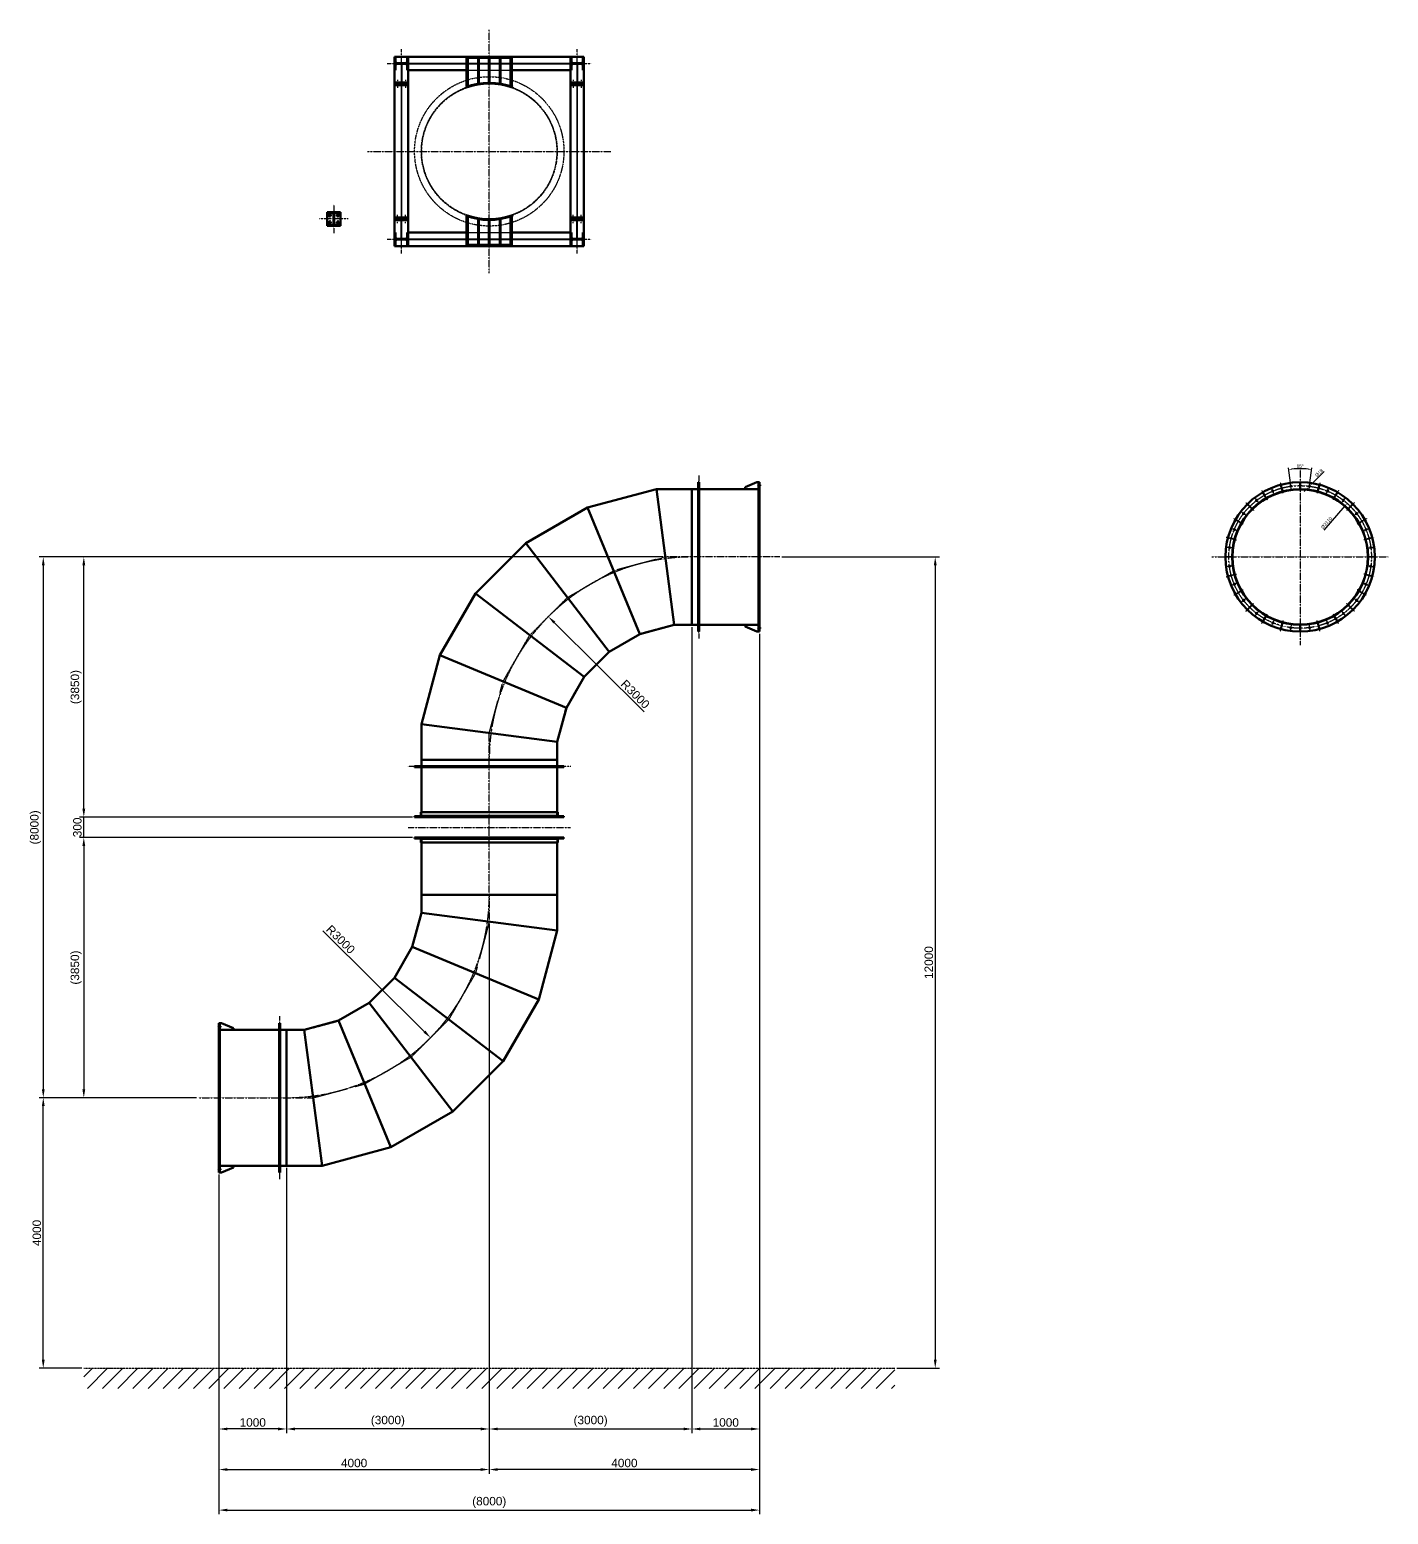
# Model space of a CAD drawing. Header units: millimetres. Extents: x -6 to 30795, y 0 to 45962.
# Drawn here: x -6 to 20100, y 0 to 21962 of the extents above; entities that cross this region are included whole.
import ezdxf

# ---------------------------------------------------------------- set-up
doc = ezdxf.new("R2010")
doc.units = ezdxf.units.MM
doc.header["$LTSCALE"] = 0.1
doc.header["$PDSIZE"] = -5
for name, pattern in [('CENTER', [50.8, 31.75, -6.35, 6.35, -6.35]), ('DASHED', [19.05, 12.7, -6.35]), ('PHANTOM', [63.5, 31.75, -6.35, 6.35, -6.35, 6.35, -6.35])]:
    doc.linetypes.add(name, pattern=pattern)
for name, color, linetype, lineweight in [('ASSE', 4, 'CENTER', 25), ('CONTORNO1', 7, 'Continuous', 50), ('MISTA FINE', 3, 'PHANTOM', 25), ('NASCOSTA', 6, 'DASHED', 25), ('QUOTA', 3, 'Continuous', 25), ('TRATTEGGIO', 1, 'Continuous', 25)]:
    doc.layers.add(name, color=color, linetype=linetype, lineweight=lineweight)
doc.styles.get("Standard").update_dxf_attribs({"font": 'arial.ttf'})
doc.dimstyles.new('ISO_1-20', dxfattribs={"dimscale": 20, "dimtxt": 2.5, "dimasz": 2.5, "dimexe": 1.25, "dimexo": 0.625, "dimtad": 1, "dimtxsty": 'Standard', "dimcen": 2.5, "dimclrt": 2, "dimadec": 0, "dimazin": 0, "dimtfac": 1, "dimtmove": 0, "dimatfit": 3, "dimfxl": 1, "dimarcsym": 0})
doc.dimstyles.new('ISO_1-50', dxfattribs={"dimscale": 50, "dimtxt": 2.5, "dimasz": 2.5, "dimexe": 1.25, "dimexo": 0.625, "dimtad": 1, "dimtxsty": 'Standard', "dimcen": 2.5, "dimclrt": 2, "dimadec": 0, "dimazin": 0, "dimtfac": 1, "dimtmove": 0, "dimatfit": 3, "dimfxl": 1, "dimarcsym": 0})

# ---------------------------------------------------------------- blocks, each defined once
blk = doc.blocks.new('*D19')
at = {"layer": 'Defpoints', "color": 0}
for p in [(11095, 14162), (12795, 2162), (13395, 2162)]:
    blk.add_point(p, dxfattribs=at)
at = {"layer": 'QUOTA', "color": 0, "lineweight": -2}
for p, q in [((11126, 14162), (13458, 14162)), ((13395, 14038), (13395, 2288)), ((12826, 2162), (13458, 2162))]:
    blk.add_line(p, q, dxfattribs=at)
at = {"layer": 'QUOTA', "color": 0}
for points in [[(13416, 14038), (13374, 14038), (13395, 14162)], [(13374, 2288), (13416, 2288), (13395, 2162)]]:
    blk.add_solid(points, dxfattribs=at)
at = {"layer": 'QUOTA', "color": 2, "insert": (13300, 8162), "char_height": 125, "attachment_point": 5, "rotation": 90}
blk.add_mtext('12000', dxfattribs=at)
blk = doc.blocks.new('*D20')
at = {"layer": 'Defpoints', "color": 0}
for p in [(195, 6162), (2495, 6162), (795, 2162)]:
    blk.add_point(p, dxfattribs=at)
at = {"layer": 'QUOTA', "color": 0, "lineweight": -2}
for p, q in [((2464, 6162), (132, 6162)), ((195, 2288), (195, 6038)), ((764, 2162), (132, 2162))]:
    blk.add_line(p, q, dxfattribs=at)
at = {"layer": 'QUOTA', "color": 0}
for points in [[(216, 6038), (174, 6038), (195, 6162)], [(174, 2288), (216, 2288), (195, 2162)]]:
    blk.add_solid(points, dxfattribs=at)
at = {"layer": 'QUOTA', "color": 2, "insert": (100, 4162), "char_height": 125, "attachment_point": 5, "rotation": 90}
blk.add_mtext('4000', dxfattribs=at)
blk = doc.blocks.new('*D28')
at = {"layer": 'Defpoints', "color": 0}
for p in [(5690, 10012), (795, 6162), (2495, 6162)]:
    blk.add_point(p, dxfattribs=at)
at = {"layer": 'QUOTA', "color": 0, "lineweight": -2}
for p, q in [((5659, 10012), (732, 10012)), ((795, 9888), (795, 6288)), ((2464, 6162), (732, 6162))]:
    blk.add_line(p, q, dxfattribs=at)
at = {"layer": 'QUOTA', "color": 0}
for points in [[(816, 9888), (774, 9888), (795, 10012)], [(774, 6288), (816, 6288), (795, 6162)]]:
    blk.add_solid(points, dxfattribs=at)
at = {"layer": 'QUOTA', "color": 2, "insert": (682, 8088), "char_height": 125, "attachment_point": 5, "rotation": 90}
blk.add_mtext('(3850)', dxfattribs=at)
blk = doc.blocks.new('*D29')
at = {"layer": 'Defpoints', "color": 0}
for p in [(795, 10312), (5690, 10312), (5690, 10012)]:
    blk.add_point(p, dxfattribs=at)
at = {"layer": 'QUOTA', "color": 0, "lineweight": -2}
for p, q in [((795, 10438), (795, 10562)), ((5659, 10312), (732, 10312)), ((795, 10012), (795, 10312)), ((5659, 10012), (732, 10012)), ((795, 9888), (795, 9762))]:
    blk.add_line(p, q, dxfattribs=at)
at = {"layer": 'QUOTA', "color": 0}
for points in [[(774, 10438), (816, 10438), (795, 10312)], [(816, 9888), (774, 9888), (795, 10012)]]:
    blk.add_solid(points, dxfattribs=at)
at = {"layer": 'QUOTA', "color": 2, "insert": (700, 10162), "char_height": 125, "attachment_point": 5, "rotation": 90}
blk.add_mtext('300', dxfattribs=at)
blk = doc.blocks.new('*D30')
at = {"layer": 'Defpoints', "color": 0}
for p in [(795, 14162), (9400, 14162), (5690, 10312)]:
    blk.add_point(p, dxfattribs=at)
at = {"layer": 'QUOTA', "color": 0, "lineweight": -2}
for p, q in [((9369, 14162), (732, 14162)), ((795, 10438), (795, 14038)), ((5659, 10312), (732, 10312))]:
    blk.add_line(p, q, dxfattribs=at)
at = {"layer": 'QUOTA', "color": 0}
for points in [[(816, 14038), (774, 14038), (795, 14162)], [(774, 10438), (816, 10438), (795, 10312)]]:
    blk.add_solid(points, dxfattribs=at)
at = {"layer": 'QUOTA', "color": 2, "insert": (682, 12238), "char_height": 125, "attachment_point": 5, "rotation": 90}
blk.add_mtext('(3850)', dxfattribs=at)
blk = doc.blocks.new('*D31')
at = {"layer": 'Defpoints', "color": 0}
for p in [(9400, 14162), (195, 6162), (2495, 6162)]:
    blk.add_point(p, dxfattribs=at)
at = {"layer": 'QUOTA', "color": 0, "lineweight": -2}
for p, q in [((9369, 14162), (132, 14162)), ((195, 14038), (195, 6288)), ((2464, 6162), (132, 6162))]:
    blk.add_line(p, q, dxfattribs=at)
at = {"layer": 'QUOTA', "color": 0}
for points in [[(216, 14038), (174, 14038), (195, 14162)], [(174, 6288), (216, 6288), (195, 6162)]]:
    blk.add_solid(points, dxfattribs=at)
at = {"layer": 'QUOTA', "color": 2, "insert": (82, 10162), "char_height": 125, "attachment_point": 5, "rotation": 90}
blk.add_mtext('(8000)', dxfattribs=at)
blk = doc.blocks.new('*D21')
at = {"layer": 'Defpoints', "color": 0}
for p in [(6795, 8768), (2795, 5058), (6795, 662)]:
    blk.add_point(p, dxfattribs=at)
at = {"layer": 'QUOTA', "color": 0, "lineweight": -2}
for p, q in [((6795, 8736), (6795, 600)), ((2795, 5026), (2795, 600)), ((2920, 662), (6670, 662))]:
    blk.add_line(p, q, dxfattribs=at)
at = {"layer": 'QUOTA', "color": 0}
for points in [[(2920, 683), (2920, 642), (2795, 662)], [(6670, 642), (6670, 683), (6795, 662)]]:
    blk.add_solid(points, dxfattribs=at)
at = {"layer": 'QUOTA', "color": 2, "insert": (4795, 758), "char_height": 125, "attachment_point": 5}
blk.add_mtext('4000', dxfattribs=at)
blk = doc.blocks.new('*D22')
at = {"layer": 'Defpoints', "color": 0}
for p in [(2795, 5058), (3795, 5158), (2795, 1262)]:
    blk.add_point(p, dxfattribs=at)
at = {"layer": 'QUOTA', "color": 0, "lineweight": -2}
for p, q in [((3795, 5126), (3795, 1200)), ((2795, 5026), (2795, 1200)), ((3670, 1262), (2920, 1262))]:
    blk.add_line(p, q, dxfattribs=at)
at = {"layer": 'QUOTA', "color": 0}
for points in [[(2920, 1283), (2920, 1242), (2795, 1262)], [(3670, 1242), (3670, 1283), (3795, 1262)]]:
    blk.add_solid(points, dxfattribs=at)
at = {"layer": 'QUOTA', "color": 2, "insert": (3295, 1358), "char_height": 125, "attachment_point": 5}
blk.add_mtext('1000', dxfattribs=at)
blk = doc.blocks.new('*D23')
at = {"layer": 'Defpoints', "color": 0}
for p in [(6795, 8768), (3795, 5158), (3795, 1262)]:
    blk.add_point(p, dxfattribs=at)
at = {"layer": 'QUOTA', "color": 0, "lineweight": -2}
for p, q in [((6795, 8736), (6795, 1200)), ((3795, 5126), (3795, 1200)), ((6670, 1262), (3920, 1262))]:
    blk.add_line(p, q, dxfattribs=at)
at = {"layer": 'QUOTA', "color": 0}
for points in [[(3920, 1283), (3920, 1242), (3795, 1262)], [(6670, 1242), (6670, 1283), (6795, 1262)]]:
    blk.add_solid(points, dxfattribs=at)
at = {"layer": 'QUOTA', "color": 2, "insert": (5295, 1376), "char_height": 125, "attachment_point": 5}
blk.add_mtext('(3000)', dxfattribs=at)
blk = doc.blocks.new('*D24')
at = {"layer": 'Defpoints', "color": 0}
for p in [(10795, 13058), (6795, 8768), (6795, 662)]:
    blk.add_point(p, dxfattribs=at)
at = {"layer": 'QUOTA', "color": 0, "lineweight": -2}
for p, q in [((10795, 13026), (10795, 600)), ((6795, 8736), (6795, 600)), ((10670, 662), (6920, 662))]:
    blk.add_line(p, q, dxfattribs=at)
at = {"layer": 'QUOTA', "color": 0}
for points in [[(6920, 683), (6920, 642), (6795, 662)], [(10670, 642), (10670, 683), (10795, 662)]]:
    blk.add_solid(points, dxfattribs=at)
at = {"layer": 'QUOTA', "color": 2, "insert": (8795, 758), "char_height": 125, "attachment_point": 5}
blk.add_mtext('4000', dxfattribs=at)
blk = doc.blocks.new('*D25')
at = {"layer": 'Defpoints', "color": 0}
for p in [(9795, 13158), (10795, 13058), (10795, 1262)]:
    blk.add_point(p, dxfattribs=at)
at = {"layer": 'QUOTA', "color": 0, "lineweight": -2}
for p, q in [((9795, 13126), (9795, 1200)), ((10795, 13026), (10795, 1200)), ((9920, 1262), (10670, 1262))]:
    blk.add_line(p, q, dxfattribs=at)
at = {"layer": 'QUOTA', "color": 0}
for points in [[(9920, 1283), (9920, 1242), (9795, 1262)], [(10670, 1242), (10670, 1283), (10795, 1262)]]:
    blk.add_solid(points, dxfattribs=at)
at = {"layer": 'QUOTA', "color": 2, "insert": (10295, 1358), "char_height": 125, "attachment_point": 5}
blk.add_mtext('1000', dxfattribs=at)
blk = doc.blocks.new('*D26')
at = {"layer": 'Defpoints', "color": 0}
for p in [(9795, 13158), (6795, 8768), (9795, 1262)]:
    blk.add_point(p, dxfattribs=at)
at = {"layer": 'QUOTA', "color": 0, "lineweight": -2}
for p, q in [((9795, 13126), (9795, 1200)), ((6795, 8736), (6795, 1200)), ((6920, 1262), (9670, 1262))]:
    blk.add_line(p, q, dxfattribs=at)
at = {"layer": 'QUOTA', "color": 0}
for points in [[(6920, 1283), (6920, 1242), (6795, 1262)], [(9670, 1242), (9670, 1283), (9795, 1262)]]:
    blk.add_solid(points, dxfattribs=at)
at = {"layer": 'QUOTA', "color": 2, "insert": (8295, 1376), "char_height": 125, "attachment_point": 5}
blk.add_mtext('(3000)', dxfattribs=at)
blk = doc.blocks.new('*D27')
at = {"layer": 'Defpoints', "color": 0}
for p in [(10795, 13058), (2795, 5058), (10795, 62)]:
    blk.add_point(p, dxfattribs=at)
at = {"layer": 'QUOTA', "color": 0, "lineweight": -2}
for p, q in [((10795, 13026), (10795, 0)), ((2795, 5026), (2795, 0)), ((2920, 62), (10670, 62))]:
    blk.add_line(p, q, dxfattribs=at)
at = {"layer": 'QUOTA', "color": 0}
for points in [[(2920, 83), (2920, 42), (2795, 62)], [(10670, 42), (10670, 83), (10795, 62)]]:
    blk.add_solid(points, dxfattribs=at)
at = {"layer": 'QUOTA', "color": 2, "insert": (6795, 176), "char_height": 125, "attachment_point": 5}
blk.add_mtext('(8000)', dxfattribs=at)
blk = doc.blocks.new('*D34')
at = {"layer": 'Defpoints', "color": 0}
for p in [(18926, 15202), (18939, 15215)]:
    blk.add_point(p, dxfattribs=at)
at = {"layer": 'QUOTA', "color": 0, "lineweight": -2}
for p, q in [((18974, 15250), (19152, 15428)), ((18891, 15167), (18856, 15131)), ((18926, 15202), (18939, 15215))]:
    blk.add_line(p, q, dxfattribs=at)
at = {"layer": 'QUOTA', "color": 0}
for points in [[(18897, 15161), (18885, 15173), (18926, 15202)], [(18968, 15256), (18980, 15244), (18939, 15215)]]:
    blk.add_solid(points, dxfattribs=at)
at = {"layer": 'QUOTA', "color": 2, "insert": (19075, 15406), "char_height": 50, "attachment_point": 5, "rotation": 45.039}
blk.add_mtext('%%c18', dxfattribs=at)
blk = doc.blocks.new('*D35')
at = {"layer": 'Defpoints', "color": 0}
for p in [(19491, 14956), (18099, 13369)]:
    blk.add_point(p, dxfattribs=at)
at = {"layer": 'QUOTA', "color": 0, "lineweight": -2}
blk.add_line((19458, 14918), (19144, 14561), dxfattribs=at)
at = {"layer": 'QUOTA', "color": 0}
blk.add_solid([(19464, 14913), (19451, 14924), (19491, 14956)], dxfattribs=at)
at = {"layer": 'QUOTA', "color": 2, "insert": (19186, 14667), "char_height": 50, "attachment_point": 5, "rotation": 48.7471}
blk.add_mtext('%%c2110', dxfattribs=at)
blk = doc.blocks.new('*D36')
at = {"layer": 'Defpoints', "color": 0}
for p in [(18852, 15466), (18652, 15248), (18663, 15169), (18927, 15169), (18938, 15248)]:
    blk.add_point(p, dxfattribs=at)
at = {"layer": 'QUOTA', "color": 0, "lineweight": -2}
for p, q in [((18650, 15261), (18621, 15481)), ((18940, 15261), (18969, 15481))]:
    blk.add_line(p, q, dxfattribs=at)
blk.add_arc((18795, 14163), 1305, 84.6954, 95.3046, dxfattribs=at)
at = {"layer": 'QUOTA', "color": 0}
for points in [[(18673, 15470), (18675, 15454), (18625, 15456)], [(18915, 15454), (18917, 15470), (18965, 15456)]]:
    blk.add_solid(points, dxfattribs=at)
at = {"layer": 'QUOTA', "color": 2, "insert": (18795, 15506), "char_height": 50, "attachment_point": 5}
blk.add_mtext('15%%d', dxfattribs=at)
blk = doc.blocks.new('*D32')
at = {"layer": 'Defpoints', "color": 0}
for p in [(3795, 9163), (5926, 7051)]:
    blk.add_point(p, dxfattribs=at)
at = {"layer": 'QUOTA', "color": 0, "lineweight": -2}
blk.add_line((5837, 7139), (4331, 8631), dxfattribs=at)
at = {"layer": 'QUOTA', "color": 0}
blk.add_solid([(5823, 7124), (5852, 7154), (5926, 7051)], dxfattribs=at)
at = {"layer": 'QUOTA', "color": 2, "insert": (4595, 8504), "char_height": 125, "attachment_point": 5, "rotation": 315.27}
blk.add_mtext('R3000', dxfattribs=at)
blk = doc.blocks.new('*D33')
at = {"layer": 'Defpoints', "color": 0}
for p in [(7670, 13280), (9795, 11162)]:
    blk.add_point(p, dxfattribs=at)
at = {"layer": 'QUOTA', "color": 0, "lineweight": -2}
blk.add_line((7758, 13192), (9086, 11869), dxfattribs=at)
at = {"layer": 'QUOTA', "color": 0}
blk.add_solid([(7773, 13206), (7744, 13177), (7670, 13280)], dxfattribs=at)
at = {"layer": 'QUOTA', "color": 2, "insert": (8956, 12132), "char_height": 125, "attachment_point": 5, "rotation": 315.1039}
blk.add_mtext('R3000', dxfattribs=at)

msp = doc.modelspace()

# ---------------------------------------------------------------- hatches: boundary and pattern name
at = {"layer": 'TRATTEGGIO'}
h = msp.add_hatch(dxfattribs=at)
h.set_pattern_fill('ANSI31', color=256, scale=50, style=0)
h.set_pattern_definition([(45, (-1103.2, -536.82), (-112.2532, 112.2532), [])])
h.paths.add_polyline_path([(12795, 1862.5), (12795, 2162.5), (795, 2162.5), (795, 1862.5)])

# ---------------------------------------------------------------- linework, layer by layer
at = {"layer": 'ASSE'}
for p, q in [((6795, 18362.5), (6795, 21962.5)), ((5495, 18652.5), (5495, 21672.5)), ((8095, 18652.5), (8095, 21672.5)), ((5285, 21462.5), (8305, 21462.5)), ((5435, 21222.5), (5435, 21102.5)), ((5555, 21222.5), (5555, 21102.5)), ((8035, 21222.5), (8035, 21102.5)), ((8155, 21222.5), (8155, 21102.5)), ((4995, 20162.5), (8595, 20162.5)), ((4495, 19372.5), (4495, 18952.5)), ((4705, 19162.5), (4285, 19162.5)), ((4465, 19212.5), (4405, 19212.5)), ((4465, 19112.5), (4405, 19112.5)), ((4435, 19242.5), (4435, 19182.5)), ((4435, 19142.5), (4435, 19082.5)), ((4525, 19212.5), (4585, 19212.5)), ((4525, 19112.5), (4585, 19112.5)), ((4555, 19242.5), (4555, 19182.5)), ((4555, 19142.5), (4555, 19082.5)), ((5435, 19102.5), (5435, 19222.5)), ((5555, 19102.5), (5555, 19222.5)), ((8035, 19102.5), (8035, 19222.5)), ((8155, 19102.5), (8155, 19222.5)), ((5285, 18862.5), (8305, 18862.5)), ((18795, 15467.5), (18795, 12857.5)), ((9895, 15367.5), (9895, 12957.5)), ((10817.5, 15217.5), (10757.5, 15217.5)), ((18406.576, 15100.238), (18375.962, 15174.148)), ((18501.24, 15258.826), (18542.651, 15104.278)), ((18662.516, 15168.817), (18652.074, 15248.132)), ((18927.484, 15168.817), (18937.926, 15248.132)), ((19088.76, 15258.826), (19047.349, 15104.278)), ((19183.424, 15100.238), (19214.038, 15174.148)), ((17992.434, 14965.066), (18105.571, 14851.929)), ((18177.107, 14967.754), (18128.406, 15031.222)), ((18227.5, 15145.439), (18307.5, 15006.875)), ((19362.5, 15145.439), (19282.5, 15006.875)), ((19412.893, 14967.754), (19461.594, 15031.222)), ((19597.566, 14965.066), (19484.429, 14851.929)), ((17812.061, 14730), (17950.625, 14650)), ((17989.746, 14780.393), (17926.278, 14829.094)), ((19600.254, 14780.393), (19663.722, 14829.094)), ((19777.939, 14730), (19639.375, 14650)), ((17857.262, 14550.924), (17783.352, 14581.538)), ((19732.738, 14550.924), (19806.648, 14581.538)), ((17698.674, 14456.26), (17853.222, 14414.849)), ((17788.683, 14294.984), (17709.368, 14305.426)), ((19891.326, 14456.26), (19736.778, 14414.849)), ((19801.317, 14294.984), (19880.632, 14305.426)), ((9400.043, 14162.5), (8637.043, 13958.055)), ((9795, 14162.5), (9400.043, 14162.5)), ((11095, 14162.5), (9795, 14162.5)), ((17490, 14162.5), (20100, 14162.5)), ((7952.957, 13563.097), (8637.043, 13958.055)), ((17698.674, 13868.74), (17853.222, 13910.151)), ((17788.683, 14030.016), (17709.368, 14019.574)), ((19891.326, 13868.74), (19736.778, 13910.151)), ((19801.317, 14030.016), (19880.632, 14019.574)), ((17857.262, 13774.076), (17783.352, 13743.462)), ((17812.061, 13595), (17950.625, 13675)), ((19777.939, 13595), (19639.375, 13675)), ((19732.738, 13774.076), (19806.648, 13743.462)), ((7394.403, 13004.543), (7952.957, 13563.097)), ((17989.746, 13544.607), (17926.278, 13495.906)), ((17992.434, 13359.934), (18105.571, 13473.071)), ((19597.566, 13359.934), (19484.429, 13473.071)), ((19600.254, 13544.607), (19663.722, 13495.906)), ((18177.107, 13357.246), (18128.406, 13293.778)), ((18227.5, 13179.561), (18307.5, 13318.125)), ((18406.576, 13224.762), (18375.962, 13150.852)), ((18501.24, 13066.174), (18542.651, 13220.722)), ((19088.76, 13066.174), (19047.349, 13220.722)), ((19183.424, 13224.762), (19214.038, 13150.852)), ((19362.5, 13179.561), (19282.5, 13318.125)), ((19412.893, 13357.246), (19461.594, 13293.778)), ((6999.445, 12320.457), (7394.403, 13004.543)), ((10817.5, 13107.5), (10757.5, 13107.5)), ((18662.516, 13156.183), (18652.074, 13076.868)), ((18927.484, 13156.183), (18937.926, 13076.868)), ((6795, 11557.457), (6999.445, 12320.457)), ((6795, 11162.5), (6795, 11557.457)), ((8000, 11062.5), (5590, 11062.5)), ((6795, 9162.5), (6795, 11162.5)), ((5595, 10162.5), (7995, 10162.5)), ((6795, 9162.5), (6795, 8767.543)), ((6795, 8767.543), (6590.555, 8004.543)), ((6590.555, 8004.543), (6195.597, 7320.457)), ((3695, 4957.5), (3695, 7367.5)), ((6195.597, 7320.457), (5637.043, 6761.903)), ((2772.5, 7217.5), (2832.5, 7217.5)), ((5637.043, 6761.903), (4952.957, 6366.945)), ((2495, 6162.5), (3795, 6162.5)), ((3795, 6162.5), (4189.957, 6162.5)), ((4189.957, 6162.5), (4952.957, 6366.945)), ((2772.5, 5107.5), (2832.5, 5107.5))]:
    msp.add_line(p, q, dxfattribs=at)
msp.add_circle((18795, 14162.5), 1055, dxfattribs=at)
for centre, start, end in [((9795, 11162.5), 90, 180), ((3795, 9162.5), 270, 0)]:
    msp.add_arc(centre, 3000, start, end, dxfattribs=at)
at = {"layer": 'CONTORNO1'}
for p, q in [((5395, 21162.5), (5395, 21562.5)), ((8195, 21562.5), (5395, 21562.5)), ((5410, 21485), (5410, 21562.5)), ((5580, 21562.5), (5580, 21485)), ((5595, 21162.5), (5595, 21562.5)), ((7130, 21547.5), (6460, 21547.5)), ((6460, 21547.5), (6460, 21120.623)), ((6480, 21537.5), (6470, 21537.5)), ((6470, 21537.5), (6470, 21127.383)), ((6480, 21537.5), (6480, 21127.383)), ((6640, 21537.5), (6630, 21537.5)), ((6630, 21537.5), (6630, 21165.595)), ((6640, 21537.5), (6640, 21165.595)), ((6790, 21537.5), (6790, 21177.5)), ((6800, 21537.5), (6790, 21537.5)), ((6800, 21537.5), (6800, 21177.5)), ((6950, 21537.5), (6960, 21537.5)), ((6950, 21537.5), (6950, 21165.595)), ((6960, 21537.5), (6960, 21165.595)), ((7110, 21537.5), (7120, 21537.5)), ((7110, 21537.5), (7110, 21127.383)), ((7120, 21537.5), (7120, 21127.383)), ((7130, 21547.5), (7130, 21120.623)), ((7995, 21162.5), (7995, 21562.5)), ((8010, 21485), (8010, 21562.5)), ((8180, 21562.5), (8180, 21485)), ((8195, 21162.5), (8195, 21562.5)), ((5395, 21362.5), (5410, 21362.5)), ((5430, 21467), (5410, 21487)), ((5410, 21438), (5430, 21458)), ((5410, 21362.5), (5410, 21440)), ((5562, 21467), (5428, 21467)), ((5428, 21458), (5562, 21458)), ((5560, 21467), (5580, 21487)), ((5560, 21458), (5580, 21438)), ((5580, 21440), (5580, 21362.5)), ((5580, 21362.5), (6460, 21362.5)), ((7130, 21362.5), (8010, 21362.5)), ((8030, 21467), (8010, 21487)), ((8030, 21458), (8010, 21438)), ((8010, 21362.5), (8010, 21440)), ((8162, 21467), (8028, 21467)), ((8028, 21458), (8162, 21458)), ((8160, 21467), (8180, 21487)), ((8180, 21438), (8160, 21458)), ((8180, 21440), (8180, 21362.5)), ((8180, 21362.5), (8195, 21362.5)), ((5395, 21182.5), (5595, 21182.5)), ((5395, 21162.5), (5595, 21162.5)), ((5395, 21162.5), (5395, 19162.5)), ((5395, 21142.5), (5595, 21142.5)), ((5595, 21162.5), (5595, 19162.5)), ((6451.27, 21106.891), (6447.85, 21116.288)), ((6470, 21207.5), (6480, 21207.5)), ((6480, 21127.383), (6470, 21127.383)), ((6630, 21207.5), (6640, 21207.5)), ((6640, 21165.595), (6630, 21165.595)), ((6790, 21207.5), (6800, 21207.5)), ((6790, 21177.5), (6800, 21177.5)), ((6960, 21207.5), (6950, 21207.5)), ((6950, 21165.595), (6960, 21165.595)), ((7120, 21207.5), (7110, 21207.5)), ((7110, 21127.383), (7120, 21127.383)), ((7138.73, 21106.891), (7142.15, 21116.288)), ((7995, 21182.5), (8195, 21182.5)), ((7995, 21162.5), (8195, 21162.5)), ((7995, 21162.5), (7995, 19162.5)), ((8195, 21142.5), (7995, 21142.5)), ((8195, 21162.5), (8195, 19162.5)), ((4595, 19262.5), (4395, 19262.5)), ((4395, 19062.5), (4395, 19262.5)), ((4472.5, 19247.5), (4395, 19247.5)), ((4490.5, 19095.5), (4490.5, 19229.5)), ((4499.5, 19229.5), (4499.5, 19095.5)), ((4595, 19247.5), (4517.5, 19247.5)), ((4595, 19262.5), (4595, 19062.5)), ((5395, 19182.5), (5595, 19182.5)), ((5395, 19162.5), (5395, 18762.5)), ((5395, 19162.5), (5595, 19162.5)), ((5395, 19142.5), (5595, 19142.5)), ((5595, 19162.5), (5595, 18762.5)), ((6451.27, 19218.109), (6447.85, 19208.712)), ((6460, 18777.5), (6460, 19204.377)), ((6480, 19197.617), (6470, 19197.617)), ((6470, 18787.5), (6470, 19197.617)), ((6470, 19117.5), (6480, 19117.5)), ((6480, 18787.5), (6480, 19197.617)), ((6640, 19159.405), (6630, 19159.405)), ((6630, 18787.5), (6630, 19159.405)), ((6630, 19117.5), (6640, 19117.5)), ((6640, 18787.5), (6640, 19159.405)), ((6790, 19147.5), (6800, 19147.5)), ((6790, 18787.5), (6790, 19147.5)), ((6790, 19117.5), (6800, 19117.5)), ((6800, 18787.5), (6800, 19147.5)), ((6950, 18787.5), (6950, 19159.405)), ((6950, 19159.405), (6960, 19159.405)), ((6960, 19117.5), (6950, 19117.5)), ((6960, 18787.5), (6960, 19159.405)), ((7110, 18787.5), (7110, 19197.617)), ((7110, 19197.617), (7120, 19197.617)), ((7120, 19117.5), (7110, 19117.5)), ((7120, 18787.5), (7120, 19197.617)), ((7130, 18777.5), (7130, 19204.377)), ((7138.73, 19218.109), (7142.15, 19208.712)), ((8195, 19182.5), (7995, 19182.5)), ((7995, 19162.5), (7995, 18762.5)), ((7995, 19162.5), (8195, 19162.5)), ((7995, 19142.5), (8195, 19142.5)), ((8195, 19162.5), (8195, 18762.5)), ((4395, 19077.5), (4472.5, 19077.5)), ((4595, 19062.5), (4395, 19062.5)), ((4517.5, 19077.5), (4595, 19077.5)), ((5395, 18962.5), (5410, 18962.5)), ((5410, 18962.5), (5410, 18885)), ((5580, 18885), (5580, 18962.5)), ((5580, 18962.5), (6460, 18962.5)), ((7130, 18962.5), (8010, 18962.5)), ((8010, 18962.5), (8010, 18885)), ((8180, 18885), (8180, 18962.5)), ((8180, 18962.5), (8195, 18962.5)), ((8195, 18762.5), (5395, 18762.5)), ((5410, 18887), (5430, 18867)), ((5430, 18858), (5410, 18838)), ((5410, 18840), (5410, 18762.5)), ((5428, 18867), (5562, 18867)), ((5562, 18858), (5428, 18858)), ((5560, 18867), (5580, 18887)), ((5560, 18858), (5580, 18838)), ((5580, 18762.5), (5580, 18840)), ((7130, 18777.5), (6460, 18777.5)), ((6480, 18787.5), (6470, 18787.5)), ((6640, 18787.5), (6630, 18787.5)), ((6800, 18787.5), (6790, 18787.5)), ((6950, 18787.5), (6960, 18787.5)), ((7110, 18787.5), (7120, 18787.5)), ((8030, 18867), (8010, 18887)), ((8030, 18858), (8010, 18838)), ((8010, 18840), (8010, 18762.5)), ((8028, 18867), (8162, 18867)), ((8162, 18858), (8028, 18858)), ((8180, 18887), (8160, 18867)), ((8160, 18858), (8180, 18838)), ((8180, 18762.5), (8180, 18840)), ((9267.732, 15167.5), (8249.128, 14894.566)), ((9795, 15167.5), (9267.732, 15167.5)), ((9532.353, 13157.5), (9267.732, 15167.5)), ((9795, 15167.5), (9795, 13157.5)), ((9887.5, 15167.5), (9795, 15167.5)), ((9887.5, 15267.5), (9887.5, 13057.5)), ((9902.5, 15267.5), (9887.5, 15267.5)), ((9902.5, 15267.5), (9902.5, 13057.5)), ((10780, 15167.5), (9902.5, 15167.5)), ((10755, 15267.5), (10580, 15192.5)), ((10580, 15167.5), (10580, 15192.5)), ((10780, 15267.5), (10755, 15267.5)), ((10780, 15182.5), (10765, 15167.5)), ((10795, 15267.5), (10780, 15267.5)), ((10780, 15267.5), (10780, 13057.5)), ((10795, 15267.5), (10795, 13057.5)), ((7335.872, 14367.298), (8249.128, 14894.566)), ((9024.959, 13021.544), (8249.128, 14894.566)), ((6590.202, 13621.628), (7335.872, 14367.298)), ((8570.041, 12758.897), (7335.872, 14367.298)), ((6062.934, 12708.372), (6590.202, 13621.628)), ((8198.603, 12387.459), (6590.202, 13621.628)), ((8570.041, 12758.897), (9024.959, 13021.544)), ((9532.353, 13157.5), (9024.959, 13021.544)), ((9795, 13157.5), (9532.353, 13157.5)), ((9887.5, 13157.5), (9795, 13157.5)), ((9902.5, 13057.5), (9887.5, 13057.5)), ((10780, 13157.5), (9902.5, 13157.5)), ((10580, 13157.5), (10580, 13132.5)), ((10755, 13057.5), (10580, 13132.5)), ((10780, 13057.5), (10755, 13057.5)), ((10780, 13142.5), (10765, 13157.5)), ((10795, 13057.5), (10780, 13057.5)), ((8198.603, 12387.459), (8570.041, 12758.897)), ((5790, 11689.768), (6062.934, 12708.372)), ((7935.956, 11932.541), (6062.934, 12708.372)), ((7935.956, 11932.541), (8198.603, 12387.459)), ((7800, 11425.147), (7935.956, 11932.541)), ((5790, 11162.5), (5790, 11689.768)), ((7800, 11425.147), (5790, 11689.768)), ((7800, 11162.5), (7800, 11425.147)), ((5690, 11055), (5690, 11070)), ((7900, 11070), (5690, 11070)), ((7900, 11055), (5690, 11055)), ((7800, 11162.5), (5790, 11162.5)), ((5790, 11070), (5790, 11162.5)), ((5790, 10387.5), (5790, 11055)), ((7800, 11070), (7800, 11162.5)), ((7800, 10387.5), (7800, 11055)), ((7900, 11055), (7900, 11070)), ((5690, 10312.5), (5690, 10327.5)), ((7900, 10327.5), (5690, 10327.5)), ((5780, 10327.5), (5780, 10387.5)), ((7810, 10387.5), (5780, 10387.5)), ((7810, 10327.5), (7810, 10387.5)), ((7900, 10312.5), (7900, 10327.5)), ((7900, 10312.5), (5690, 10312.5)), ((5690, 10012.5), (7900, 10012.5)), ((5690, 10012.5), (5690, 9997.5)), ((5690, 9997.5), (7900, 9997.5)), ((5780, 9997.5), (5780, 9937.5)), ((5780, 9937.5), (7810, 9937.5)), ((5790, 9937.5), (5790, 9162.5)), ((7800, 9937.5), (7800, 9162.5)), ((7810, 9997.5), (7810, 9937.5)), ((7900, 10012.5), (7900, 9997.5)), ((5790, 9162.5), (7800, 9162.5)), ((5790, 9162.5), (5790, 8899.853)), ((7800, 9162.5), (7800, 8635.232)), ((5790, 8899.853), (5654.044, 8392.459)), ((5790, 8899.853), (7800, 8635.232)), ((7800, 8635.232), (7527.066, 7616.628)), ((5654.044, 8392.459), (5391.397, 7937.541)), ((5654.044, 8392.459), (7527.066, 7616.628)), ((5391.397, 7937.541), (5019.959, 7566.103)), ((5391.397, 7937.541), (6999.798, 6703.372)), ((5019.959, 7566.103), (4565.041, 7303.456)), ((5019.959, 7566.103), (6254.128, 5957.702)), ((7527.066, 7616.628), (6999.798, 6703.372)), ((2795, 5057.5), (2795, 7267.5)), ((2795, 7267.5), (2810, 7267.5)), ((2810, 5057.5), (2810, 7267.5)), ((2810, 7267.5), (2835, 7267.5)), ((2835, 7267.5), (3010, 7192.5)), ((3687.5, 7267.5), (3702.5, 7267.5)), ((3687.5, 5057.5), (3687.5, 7267.5)), ((3702.5, 5057.5), (3702.5, 7267.5)), ((4057.647, 7167.5), (4565.041, 7303.456)), ((4565.041, 7303.456), (5340.872, 5430.434)), ((2810, 7182.5), (2825, 7167.5)), ((2810, 7167.5), (3687.5, 7167.5)), ((3010, 7167.5), (3010, 7192.5)), ((3702.5, 7167.5), (3795, 7167.5)), ((3795, 5157.5), (3795, 7167.5)), ((3795, 7167.5), (4057.647, 7167.5)), ((4057.647, 7167.5), (4322.268, 5157.5)), ((6999.798, 6703.372), (6254.128, 5957.702)), ((6254.128, 5957.702), (5340.872, 5430.434)), ((4322.268, 5157.5), (5340.872, 5430.434)), ((2795, 5057.5), (2810, 5057.5)), ((2810, 5157.5), (3687.5, 5157.5)), ((2810, 5142.5), (2825, 5157.5)), ((2810, 5057.5), (2835, 5057.5)), ((2835, 5057.5), (3010, 5132.5)), ((3010, 5157.5), (3010, 5132.5)), ((3687.5, 5057.5), (3702.5, 5057.5)), ((3702.5, 5157.5), (3795, 5157.5)), ((3795, 5157.5), (4322.268, 5157.5))]:
    msp.add_line(p, q, dxfattribs=at)
for centre, radius in [((4435, 19212.5), 14), ((4435, 19112.5), 14), ((4555, 19212.5), 14), ((4555, 19112.5), 14), ((18795, 14162.5), 1105), ((18795, 14162.5), 1005), ((18795, 14162.5), 1000), ((18657.295, 15208.474), 9), ((18932.705, 15208.474), 9), ((18152.757, 14999.488), 9), ((18391.269, 15137.193), 9), ((19198.731, 15137.193), 9), ((19437.243, 14999.488), 9), ((17958.012, 14804.743), 9), ((19631.988, 14804.743), 9), ((17820.307, 14566.231), 9), ((19769.693, 14566.231), 9), ((17749.026, 14300.205), 9), ((19840.974, 14300.205), 9), ((17749.026, 14024.795), 9), ((19840.974, 14024.795), 9), ((17820.307, 13758.769), 9), ((19769.693, 13758.769), 9), ((17958.012, 13520.257), 9), ((19631.988, 13520.257), 9), ((18152.757, 13325.512), 9), ((18391.269, 13187.807), 9), ((19198.731, 13187.807), 9), ((19437.243, 13325.512), 9), ((18657.295, 13116.526), 9), ((18932.705, 13116.526), 9)]:
    msp.add_circle(centre, radius, dxfattribs=at)
for centre, radius, start, end in [((5428, 21485), 18, 180, 270), ((5428, 21440), 18, 90, 180), ((5562, 21485), 18, 270, 0), ((5562, 21440), 18, 0, 90), ((8028, 21485), 18, 180, 270), ((8028, 21440), 18, 90, 180), ((8162, 21485), 18, 270, 0), ((8162, 21440), 18, 0, 90), ((6795, 20162.5), 1015, 70, 110), ((6795, 20162.5), 1005, 70, 110), ((4472.5, 19229.5), 18, 0, 90), ((4517.5, 19229.5), 18, 90, 180), ((6795, 20162.5), 1015, 250, 290), ((6795, 20162.5), 1005, 250, 290), ((4472.5, 19095.5), 18, 270, 0), ((4517.5, 19095.5), 18, 180, 270), ((5428, 18885), 18, 180, 270), ((5428, 18840), 18, 90, 180), ((5562, 18885), 18, 270, 0), ((5562, 18840), 18, 0, 90), ((8028, 18885), 18, 180, 270), ((8028, 18840), 18, 90, 180), ((8162, 18885), 18, 270, 0), ((8162, 18840), 18, 0, 90)]:
    msp.add_arc(centre, radius, start, end, dxfattribs=at)
at = {"layer": 'MISTA FINE'}
msp.add_line((795, 2162.5), (12795, 2162.5), dxfattribs=at)
for radius in [1105, 1005, 1000]:
    msp.add_circle((6795, 20162.5), radius, dxfattribs=at)
at = {"layer": 'NASCOSTA'}
for p, q in [((5490.5, 21458), (5490.5, 21182.5)), ((5499.5, 21458), (5499.5, 21182.5)), ((5595, 21467), (7995, 21467)), ((5595, 21458), (7995, 21458)), ((6460, 21362.5), (7130, 21362.5)), ((8090.5, 21458), (8090.5, 21182.5)), ((8099.5, 21458), (8099.5, 21182.5)), ((5421, 21182.5), (5421, 21142.5)), ((5449, 21182.5), (5449, 21142.5)), ((5490.5, 21142.5), (5490.5, 19182.5)), ((5499.5, 19182.5), (5499.5, 21142.5)), ((5541, 21182.5), (5541, 21142.5)), ((5569, 21182.5), (5569, 21142.5)), ((8021, 21182.5), (8021, 21142.5)), ((8049, 21182.5), (8049, 21142.5)), ((8090.5, 21142.5), (8090.5, 19182.5)), ((8099.5, 19182.5), (8099.5, 21142.5)), ((8141, 21182.5), (8141, 21142.5)), ((8169, 21182.5), (8169, 21142.5)), ((5421, 19142.5), (5421, 19182.5)), ((5449, 19142.5), (5449, 19182.5)), ((5490.5, 18867), (5490.5, 19142.5)), ((5499.5, 18867), (5499.5, 19142.5)), ((5541, 19142.5), (5541, 19182.5)), ((5569, 19142.5), (5569, 19182.5)), ((8021, 19142.5), (8021, 19182.5)), ((8049, 19142.5), (8049, 19182.5)), ((8090.5, 18867), (8090.5, 19142.5)), ((8099.5, 18867), (8099.5, 19142.5)), ((8141, 19142.5), (8141, 19182.5)), ((8169, 19142.5), (8169, 19182.5)), ((6460, 18962.5), (7130, 18962.5)), ((5595, 18867), (7995, 18867)), ((5595, 18858), (7995, 18858)), ((9268.39, 15162.5), (8251.058, 14889.907)), ((9795, 15162.5), (9268.39, 15162.5)), ((10790, 15162.5), (9795, 15162.5)), ((9902.5, 15167.5), (9887.5, 15167.5)), ((10795, 15226.5), (10780, 15226.5)), ((10795, 15208.5), (10780, 15208.5)), ((10795, 15167.5), (10780, 15167.5)), ((10790, 15167.5), (10790, 13157.5)), ((7338.942, 14363.297), (8251.058, 14889.907)), ((6594.203, 13618.558), (7338.942, 14363.297)), ((6067.593, 12706.442), (6594.203, 13618.558)), ((8566.971, 12762.898), (9023.029, 13026.203)), ((9531.695, 13162.5), (9023.029, 13026.203)), ((9795, 13162.5), (9531.695, 13162.5)), ((10790, 13162.5), (9795, 13162.5)), ((9902.5, 13157.5), (9887.5, 13157.5)), ((10795, 13157.5), (10780, 13157.5)), ((10795, 13116.5), (10780, 13116.5)), ((10795, 13098.5), (10780, 13098.5)), ((8194.602, 12390.529), (8566.971, 12762.898)), ((5795, 11689.11), (6067.593, 12706.442)), ((7931.297, 11934.471), (8194.602, 12390.529)), ((7795, 11425.805), (7931.297, 11934.471)), ((5795, 11162.5), (5795, 11689.11)), ((7795, 11162.5), (7795, 11425.805)), ((5790, 11055), (5790, 11070)), ((5795, 10337.5), (5795, 11162.5)), ((7795, 10337.5), (7795, 11162.5)), ((7800, 11055), (7800, 11070)), ((5785, 10312.5), (5785, 10327.5)), ((5790, 10327.5), (5790, 10387.5)), ((7800, 10337.5), (5790, 10337.5)), ((7800, 10327.5), (7800, 10387.5)), ((7805, 10312.5), (7805, 10327.5)), ((5785, 10012.5), (5785, 9997.5)), ((5790, 9997.5), (5790, 9937.5)), ((5790, 9987.5), (7800, 9987.5)), ((5795, 9987.5), (5795, 9162.5)), ((7795, 9987.5), (7795, 9162.5)), ((7800, 9997.5), (7800, 9937.5)), ((7805, 10012.5), (7805, 9997.5)), ((5795, 9162.5), (5795, 8899.195)), ((7795, 9162.5), (7795, 8635.89)), ((5795, 8899.195), (5658.703, 8390.529)), ((7795, 8635.89), (7522.407, 7618.558)), ((5658.703, 8390.529), (5395.398, 7934.471)), ((5395.398, 7934.471), (5023.029, 7562.102)), ((5023.029, 7562.102), (4566.971, 7298.797)), ((7522.407, 7618.558), (6995.797, 6706.442)), ((4058.305, 7162.5), (4566.971, 7298.797)), ((2795, 7226.5), (2810, 7226.5)), ((2795, 7208.5), (2810, 7208.5)), ((2795, 7167.5), (2810, 7167.5)), ((2800, 5157.5), (2800, 7167.5)), ((2800, 7162.5), (3795, 7162.5)), ((3687.5, 7167.5), (3702.5, 7167.5)), ((3795, 7162.5), (4058.305, 7162.5)), ((6995.797, 6706.442), (6251.058, 5961.703)), ((6251.058, 5961.703), (5338.942, 5435.093)), ((4321.61, 5162.5), (5338.942, 5435.093)), ((2795, 5157.5), (2810, 5157.5)), ((2795, 5116.5), (2810, 5116.5)), ((2795, 5098.5), (2810, 5098.5)), ((2800, 5162.5), (3795, 5162.5)), ((3687.5, 5157.5), (3702.5, 5157.5)), ((3795, 5162.5), (4321.61, 5162.5))]:
    msp.add_line(p, q, dxfattribs=at)
for points in [[(18530.057, 15131.961), (18504.175, 15228.554), (18513.835, 15231.142), (18539.716, 15134.55)], [(18790, 15167.5), (18790, 15267.5), (18800, 15267.5), (18800, 15167.5)], [(19050.284, 15134.55), (19076.165, 15231.142), (19085.825, 15228.554), (19059.943, 15131.961)], [(18080.822, 14869.607), (18010.111, 14940.317), (18017.183, 14947.389), (18087.893, 14876.678)], [(18288.17, 15030.356), (18238.17, 15116.958), (18246.83, 15121.958), (18296.83, 15035.356)], [(19293.17, 15035.356), (19343.17, 15121.958), (19351.83, 15116.958), (19301.83, 15030.356)], [(19502.107, 14876.678), (19572.817, 14947.389), (19579.889, 14940.317), (19509.178, 14869.607)], [(17922.144, 14660.67), (17835.542, 14710.67), (17840.542, 14719.33), (17927.144, 14669.33)], [(19662.856, 14669.33), (19749.458, 14719.33), (19754.458, 14710.67), (19667.856, 14660.67)], [(17822.95, 14417.784), (17726.358, 14443.665), (17728.946, 14453.325), (17825.539, 14427.443)], [(19764.461, 14427.443), (19861.054, 14453.325), (19863.642, 14443.665), (19767.05, 14417.784)], [(17790, 14157.5), (17690, 14157.5), (17690, 14167.5), (17790, 14167.5)], [(19800, 14167.5), (19900, 14167.5), (19900, 14157.5), (19800, 14157.5)], [(17825.539, 13897.557), (17728.946, 13871.675), (17726.358, 13881.335), (17822.95, 13907.216)], [(19767.05, 13907.216), (19863.642, 13881.335), (19861.054, 13871.675), (19764.461, 13897.557)], [(17927.144, 13655.67), (17840.542, 13605.67), (17835.542, 13614.33), (17922.144, 13664.33)], [(19667.856, 13664.33), (19754.458, 13614.33), (19749.458, 13605.67), (19662.856, 13655.67)], [(18087.893, 13448.322), (18017.183, 13377.611), (18010.111, 13384.683), (18080.822, 13455.393)], [(19509.178, 13455.393), (19579.889, 13384.683), (19572.817, 13377.611), (19502.107, 13448.322)], [(18296.83, 13289.644), (18246.83, 13203.042), (18238.17, 13208.042), (18288.17, 13294.644)], [(18539.716, 13190.45), (18513.835, 13093.858), (18504.175, 13096.446), (18530.057, 13193.039)], [(19059.943, 13193.039), (19085.825, 13096.446), (19076.165, 13093.858), (19050.284, 13190.45)], [(19301.83, 13294.644), (19351.83, 13208.042), (19343.17, 13203.042), (19293.17, 13289.644)], [(18800, 13157.5), (18800, 13057.5), (18790, 13057.5), (18790, 13157.5)]]:
    msp.add_lwpolyline(points, close=True, dxfattribs=at)

# ---------------------------------------------------------------- dimensions: what is measured, and where the dimension line sits
at = {"layer": 'QUOTA'}
dim = msp.add_angular_dim_2l(base=(18851.923, 15466.258), line1=((18927.484, 15168.817), (18937.926, 15248.132)), line2=((18662.516, 15168.817), (18652.074, 15248.132)), dimstyle='ISO_1-20', dxfattribs=at)
dim.commit()
dim.dimension.update_dxf_attribs({"geometry": '*D36', "text_midpoint": (18795, 15505.85)})
for p1, p2, picture, middle in [((18926.346, 15202.106), (18939.065, 15214.843), '*D34', (19102.832, 15378.833)), ((18099.35, 13369.344), (19490.65, 14955.656), '*D35', (19215.22, 14641.62))]:
    dim = msp.add_diameter_dim_2p(p1=p1, p2=p2, dimstyle='ISO_1-20', dxfattribs=at)
    dim.commit()
    dim.dimension.update_dxf_attribs({"geometry": picture, "text_midpoint": middle, "dimtype": 163})
for base, p1, p2, angle, picture, middle in [((195, 6162.5), (9400.043, 14162.5), (2495, 6162.5), 90, '*D31', (81.875, 10162.5)), ((795, 14162.5), (5690, 10312.5), (9400.043, 14162.5), 90, '*D30', (681.875, 12237.5)), ((9795, 1262.5), (6795, 8767.543), (9795, 13157.5), 180, '*D26', (8295, 1375.625)), ((795, 6162.5), (5690, 10012.5), (2495, 6162.5), 90, '*D28', (681.875, 8087.5))]:
    dim = msp.add_linear_dim(base=base, p1=p1, p2=p2, angle=angle, text='(<>)', dimstyle='ISO_1-50', dxfattribs=at)
    dim.commit()
    dim.dimension.update_dxf_attribs({"geometry": picture, "text_midpoint": middle})
for base, p1, p2, angle, picture, middle in [((13395, 2162.5), (11095, 14162.5), (12795, 2162.5), 90, '*D19', (13299.938, 8162.5)), ((6795, 662.5), (10795, 13057.5), (6795, 8767.543), 180, '*D24', (8795, 757.562)), ((10795, 1262.5), (9795, 13157.5), (10795, 13057.5), 180, '*D25', (10295, 1357.562)), ((195, 6162.5), (795, 2162.5), (2495, 6162.5), 90, '*D20', (99.937, 4162.5))]:
    dim = msp.add_linear_dim(base=base, p1=p1, p2=p2, angle=angle, dimstyle='ISO_1-50', dxfattribs=at)
    dim.commit()
    dim.dimension.update_dxf_attribs({"geometry": picture, "text_midpoint": middle})
for center, mpoint, picture, middle in [((9795, 11162.5), (7669.836, 13279.969), '*D33', (8889.346, 12064.875)), ((3795, 9162.5), (5926.292, 7051.199), '*D32', (4528.099, 8436.277))]:
    dim = msp.add_radius_dim(center=center, mpoint=mpoint, dimstyle='ISO_1-50', dxfattribs=at)
    dim.commit()
    dim.dimension.update_dxf_attribs({"geometry": picture, "text_midpoint": middle, "dimtype": 164})
for base, p1, p2, picture, middle in [((10795, 62.5), (2795, 5057.5), (10795, 13057.5), '*D27', (6795, 175.625)), ((3795, 1262.5), (6795, 8767.543), (3795, 5157.5), '*D23', (5295, 1375.625))]:
    dim = msp.add_linear_dim(base=base, p1=p1, p2=p2, text='(<>)', dimstyle='ISO_1-50', dxfattribs=at)
    dim.commit()
    dim.dimension.update_dxf_attribs({"geometry": picture, "text_midpoint": middle})
dim = msp.add_linear_dim(base=(795, 10312.5), p1=(5690, 10012.5), p2=(5690, 10312.5), angle=90, dimstyle='ISO_1-50', dxfattribs=at)
dim.commit()
dim.dimension.update_dxf_attribs({"geometry": '*D29', "text_midpoint": (795, 10162.5), "dimtype": 160})
for base, p1, p2, picture, middle in [((6795, 662.5), (2795, 5057.5), (6795, 8767.543), '*D21', (4795, 757.562)), ((2795, 1262.5), (3795, 5157.5), (2795, 5057.5), '*D22', (3295, 1357.562))]:
    dim = msp.add_linear_dim(base=base, p1=p1, p2=p2, dimstyle='ISO_1-50', dxfattribs=at)
    dim.commit()
    dim.dimension.update_dxf_attribs({"geometry": picture, "text_midpoint": middle})

doc.saveas('drawing.dxf')
